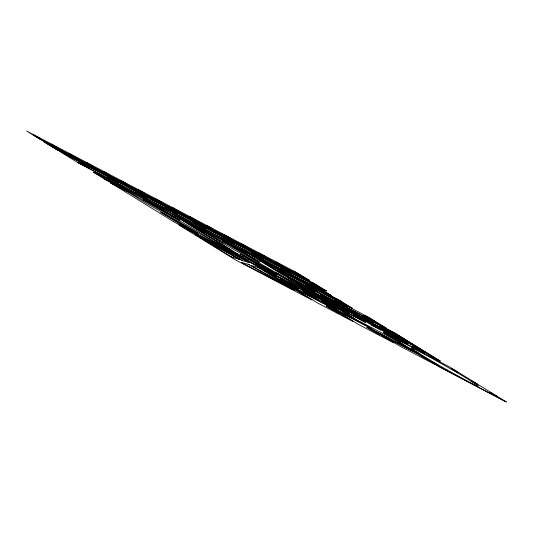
<?xml version="1.0" encoding="UTF-8"?>
<svg xmlns="http://www.w3.org/2000/svg" width="533" height="533" viewBox="0 0 533 533"><rect width="100%" height="100%" fill="white"/><g stroke="black" fill="none" stroke-linecap="round" stroke-linejoin="round"><path stroke-width="0.8" d="M38.236 138.214L309.36 280.345L38.236 138.214L26.677 131.025L297.774 273.196L309.34 280.385M43.713 141.651L55.325 148.76L326.403 290.971L55.299 148.8L43.713 141.651L314.836 283.776L326.403 290.971M77.532 162.452L331.1 295.369L77.532 162.452L60.589 151.945L314.13 284.902L331.073 295.415M93.601 172.319L167.735 211.248L230.936 250.237L167.762 211.208L93.601 172.319L104.535 179.121L127.807 191.32L196.337 230.456L213.44 241.063L230.962 250.197M104.535 179.121L127.827 191.28M127.587 191.687L110.338 182.699L127.56 191.733L144.623 202.254L213.853 241.815L236.779 253.788L247.605 260.47L236.779 253.788M179.874 220.356L143.53 199.569L161.226 208.796L179.874 220.356L143.557 199.529M161.226 208.796L143.53 199.569M160.926 212.314L197.796 233.401L179.814 223.967L160.946 212.274M183.912 220.742L172.972 213.94L247.132 252.829L310.333 291.817C267.619 269.212 227.198 242.368 183.932 220.702L207.197 232.908M110.364 182.659L173.445 221.575M179.041 225.026L255.227 264.981L311.832 299.952L235.646 260.004L179.041 225.026L255.227 264.981M189.735 224.28L206.931 233.354L224.013 243.841L293.223 283.443L316.156 295.415L326.982 302.091L252.795 263.242L189.735 224.28L206.957 233.314L224.013 243.841M197.337 235.619L239.803 259.511L196.231 235.026M198.722 235.872L248.678 262.216M222.901 241.196L240.596 250.417L259.251 261.983L222.927 241.149L240.57 250.457L259.251 261.983M232.161 257.226L239.803 259.511M240.316 253.895L259.191 265.594L277.193 274.981L240.316 253.895L259.211 265.554M352.306 308.261L254.201 256.813L242.948 249.87L341.1 301.238L352.306 308.261L254.248 256.733L242.995 249.79M247.105 252.875L172.945 213.98M243.694 263.682L292.477 289.179M198.702 235.912L246.239 260.79M259.598 260.117L369.122 317.495L386.059 328.002L276.587 270.537L259.624 260.077L276.56 270.577L386.059 328.002M259.824 268.372L260.377 268.752L259.511 268.192M261.197 268.126L295.862 286.354L318.454 300.292L283.769 282.104L261.197 268.126L295.882 286.314M275.681 272.123L292.83 282.643M289.252 285.501L324.484 303.923L352.746 321.412L317.535 302.951L289.279 285.461L324.484 303.923M296.861 282.137L302.544 285.701L287.593 277.333L332.752 305.196L365.411 322.318L354.032 315.296L361.134 318.974L354.312 314.763L313.624 292.47L302.571 285.661M294.822 290.112L260.397 268.712M303.217 284.982L314.21 291.824L303.217 284.982L336.07 302.211L381.155 330.02L371.794 325.17L381.128 330.06M301.891 289.519L336.603 307.661L359.195 321.599L336.576 307.708L301.891 289.519L324.484 303.457L359.195 321.599M307.388 288.186L314.21 291.824L307.388 288.186L314.19 292.437L354.878 314.73L371.794 325.17M313.604 292.51L354.312 314.763M314.19 292.437L354.898 314.69M314.65 293.43L348.349 312.318L327.215 301.238L314.65 293.43L342.972 308.947M325.863 298.447L320.3 294.962L341.433 306.042L354.185 313.964L325.863 298.447L354.185 313.964M330.114 306.928L365.338 325.35L393.601 342.839L358.396 324.377L330.134 306.888L365.338 325.35M332.752 305.196L365.431 322.278M341.1 301.238L242.948 249.87M341.433 306.042L320.28 295.002M424.461 353.286L413.082 346.263L424.441 353.326L391.782 336.203L346.643 308.301L355.891 313.151L372.627 323.518L413.341 345.77L420.164 349.981L413.055 346.303L420.164 349.981M355.891 313.151L346.623 308.341M362.247 315.989L395.073 333.258L440.158 361.074L395.1 333.218L362.247 315.989L373.267 322.791L366.391 319.24L373.22 323.451L413.928 345.697L430.817 356.177L440.178 361.028M373.68 324.437L386.265 332.206L407.399 343.285L386.245 332.246L373.653 324.477L407.399 343.285L402.002 339.954M379.303 326.009L413.242 344.931L400.463 337.049L379.303 326.009L384.893 329.454M376.458 331.759L411.989 350.341L395.04 339.881L359.535 321.259L376.458 331.759L411.962 350.381M383.414 332.326L450.218 367.304L506.323 401.975L439.572 366.911L383.414 332.326L439.572 366.911L506.323 401.975M382.061 335.164L417.566 353.779L382.061 335.164L398.99 345.657L434.515 364.239L417.566 353.779M400.463 337.049L413.215 344.978M413.315 345.81L420.144 350.021M413.908 345.744L424.854 352.44M269.398 272.909L269.964 273.029M271.85 274.342L275.541 276.287M275.481 276.347L271.284 273.795M286.874 283.276L285.515 282.697M292.297 284.782L293.596 285.428M298.507 288.42L295.962 286.747M303.63 291.771L307.268 293.776M312.018 295.102L309.933 294.123L311.052 294.856M321.266 301.112L322.012 301.372M344.345 313.124L349.888 316.402M350.554 316.762L348.002 315.09M241.969 262.669L248.218 264.261M33.899 135.209L35.418 135.848M35.391 135.888L40.388 138.807L39.429 138.427M55.998 146.841L51.108 144.137L52.081 144.849M54.366 147.888L51.888 146.328L53.527 147.075M56.018 146.802L57.697 147.888L56.738 147.501M57.544 149.653L58.503 150.04L56.025 148.48M68.844 153.377L68.417 153.218L70.076 154.343M74.873 158.687L69.223 155.369L75.686 159.14M69.197 155.409L69.623 155.576M74.56 156.842L75.006 156.962M85.706 162.332L88.138 163.511M86.966 164.824L86.533 164.444L88.145 165.23M86.506 164.484L86.932 164.65M90.677 165.297L92.316 166.043M104.655 172.159L103.136 171.519M103.116 171.433L109.631 175.117L107.153 173.565M106.294 175.117L103.842 173.525L106.247 174.744M103.815 173.565L104.754 173.991M110.304 177.296L105.434 174.351M125.302 183.452C130.052 185.844 119.758 179.708 120.784 180.827M120.425 180.507L124.529 182.972M121.124 182.639L122.763 183.385M127.614 186.37L126.061 185.257M140.112 191.12L137.654 189.521L139.273 190.314M144.123 193.166L143.284 192.886M154.943 198.642L157.375 199.822M161.432 202.24L160.593 201.967M172.252 207.717L172.699 207.843M173.178 209.982L174.018 210.255M173.052 209.869L173.478 210.035M178.868 211.428L178.422 211.301M179.541 213.6L178.675 212.907M191.24 217.884L189.561 216.798L190.008 216.918M190.488 219.056L192.793 220.129M190.361 218.95L190.787 219.116M196.177 220.502L194.538 219.756M196.85 222.681L196.517 222.321M211.075 228.357L206.871 225.872L207.83 226.259M212.674 230.949L207.697 227.984L210.102 229.21M207.67 228.024L208.61 228.45M225.819 235.699L224.3 235.06M231.449 240.743L225.006 237.065L225.972 237.778M225.086 237.125L225.466 237.398M243.921 245.207L241.489 244.027L243.967 245.586M242.742 246.306L242.315 246.139L244.767 247.738M260.437 253.855L258.798 253.108L259.791 253.775M261.283 256.346L259.724 255.234M259.604 255.26L260.564 255.64M261.203 254.328L265.387 256.853L262.982 255.633M266.087 258.991L265.754 258.625M282.577 265.82L276.107 262.183L278.586 263.742M277.033 264.315L282.583 267.619M282.723 265.894L282.277 265.767M282.597 265.914L281.044 264.801M283.396 268.066L283.063 267.706M295.095 272.35L293.416 271.257L293.863 271.384M299.586 274.848L300.032 274.968M78.704 162.065L80.316 162.745M118.639 183.445L108.326 177.702M147.468 198.562L145.855 197.883M147.268 198.569L146.702 197.996M176.09 213.686L165.903 207.697M194.778 223.094L194.005 222.528L195.618 223.214M198.189 225.099L205.118 228.797M251.862 252.942L255.74 254.787M262.769 259.031L262.029 258.791M280.485 267.879L283.236 269.172M291.398 274.155L290.825 273.582M273.676 266.453L267.153 262.802M284.302 271.83L290.958 275.514L288.406 274.315M318.874 289.959L325.476 293.723L319.334 290.185M277.54 270.058L281.824 272.196M285.788 274.988L288.719 276.38L288.04 275.861M310.399 287.72L306.415 285.148L310.679 287.327M306.395 285.188L316.009 290.492M317.575 291.511L316.735 291.218M317.322 291.491L316.895 290.991M364.099 315.449L367.03 316.842M373.74 320.713L375.279 321.772L370.995 319.633M393.461 338.262L395.299 339.121M399.13 341.613L400.243 342.079L398.677 341.053M417.605 353.073L419.444 353.932L419.065 353.632M419.418 353.972L418.898 353.752M432.756 362.573L431.87 361.954L432.416 362.134M451.571 368.836L451.371 368.543M451.191 368.536L451.737 368.716M438.646 365.778L438.099 365.598M457.974 372.36L457.427 372.181M470.392 380.382L471.512 380.855M489.6 392.228L494.791 395.06M496.203 396.046L495.49 395.433M285.748 282.07L284.795 281.231M325.51 302.584L332.858 307.075M335.883 308.594L332.832 307.115M335.57 308.534L335.384 308.181M257.532 267.12L251.183 265.527L293.816 289.512M195.831 234.833L196.484 235.1M338.648 313.091L339.115 313.144M367.517 327.402L367.084 327.229L369.549 328.968M367.057 327.269L369.569 328.448M379.509 334.517L379.969 334.644M281.297 280.025L280.551 279.758L281.111 280.151M280.831 279.845L283.156 281.377M298.533 288.38L297.214 287.78M315.509 297.374L316.222 297.661M326.236 304.043L327.555 304.649L327.022 304.236M337.929 309.133L339.248 309.733M242.308 260.557L249.191 262.522M40.288 138.793L37.963 137.627M57.597 147.868L56.058 147.141M51.994 146.348L54.319 147.514M74.906 156.949L70.896 154.77M92.216 166.023L85.853 162.398M75.713 159.101L74.174 158.368M109.505 175.144L107.2 173.938M86.992 164.784L93.022 168.175M109.472 176.883L110.331 177.249M121.551 182.806L121.151 182.599L122.117 183.312M85.733 166.309L89.817 168.328L89.051 167.768M127.294 186.224L127.64 186.33M138.88 191.84L138.46 191.673L140.119 192.806M161.452 202.333L159.92 201.607M144.603 195.305L144.949 195.404L143.37 194.338M189.661 216.818L195.158 219.876M159.927 203.32L162.338 204.545M195.751 220.342L196.071 220.489L195.185 219.836M206.971 225.892L208.51 226.618M179.648 213.62L178.029 212.834M165.357 207.45L165.923 207.65M196.877 222.641L196.017 222.274M175.55 213.44L176.117 213.646M230.769 238.697L224.666 235.246M194.185 222.561L194.725 222.807M213.327 231.349L214.186 231.715M258.898 253.122L261.23 254.288M204.945 228.764L203.533 228.077M231.495 240.789L229.956 240.063M223.007 237.678L233.154 243.388M276.207 262.203L279.365 263.882M248.458 249.764L248.804 249.87L247.225 248.804M233.767 243.881L232.335 243.235M293.516 271.277L294.376 271.643M265.254 258.578L266.194 259.005M277.013 264.355L277.873 264.721M283.503 268.086L282.563 267.659M294.669 273.536L294.223 273.416L294.682 273.749M281.224 268.119L280.684 268.059M290.851 273.909L291.371 274.009M311.552 282.45L318.041 286.181M257.512 267.16L259.491 268.232M284.822 271.943L284.356 271.75L284.715 272.143M290.438 275.401L290.911 275.594L285.315 272.296M342.712 302.611L336.25 299.113M336.083 300.612L335.27 300.279L336.783 301.378M344.678 305.882L346.203 306.582M364.938 315.743L364.126 315.409L364.779 315.969M400.09 342.039L397.578 340.767M413.215 350.288L412.662 350.108L413.048 350.408M412.815 350.154L417.852 352.939M438.492 365.731L436.813 364.918M493.711 394.733L496.276 396.006M284.775 281.277L291.598 285.008M248.045 264.235L249.244 264.788M294.882 287.14L293.29 286.394M294.223 286.881L295.169 287.24L293.903 286.341M327.509 306.388L326.196 305.842L327.489 306.801M326.636 306.015L331.819 308.727M336.603 312.045L338.675 313.044M378.663 334.098L379.529 334.471M257.632 267.22L258.019 267.419M274.815 275.981L275.261 276.201M298.287 288.28L292.244 284.842L294.329 285.828M310.213 294.203L310.659 294.423M315.976 297.554L314.903 297.054M286.148 282.976L286.847 283.323L281.271 280.065M303.857 291.917L305.636 292.857M309.613 295.269L303.757 291.971M321.546 301.198L323.351 302.091M327.309 304.543L323.897 302.684M344.571 313.271L346.377 314.17M349.861 316.442L350.328 316.622M246.213 260.83L246.766 261.117M244.054 263.875L242.908 263.182M248.365 264.388L248.978 264.701M233.361 257.812L232.861 257.552M34.199 135.269L34.718 135.529M51.508 144.343L52.027 144.603M68.817 153.424L70.036 154.004M103.435 171.573L105.447 172.592M155.363 198.809L155.883 199.069M172.672 207.883L173.891 208.463M58.077 149.873L56.072 148.86M173.958 208.763L178.762 211.408L177.183 210.342M92.702 168.028L90.717 166.969M110.011 177.109L108.792 176.523M211.848 228.837L213.38 229.563L212.494 228.91M144.037 194.798L138.433 191.72L140.912 193.272M212.52 229.197L213.36 229.47M126.781 185.964L127.32 186.184M144.63 195.258L143.41 194.678M161.939 204.339L158.248 202.313M264.988 256.646L261.297 254.621M109.145 177.862L107.533 177.183L109.192 178.308M281.084 265.148L282.297 265.727M108.252 177.462L116.96 182.366M299.606 274.801L297.601 273.789M88.231 167.609L89.098 168.048M137.967 192.979L136.381 192.253L138.014 193.419M213.866 231.569L211.854 230.556M242.715 246.346L248.425 249.591M117.027 182.766L118.619 183.492L116.98 182.319M260.024 255.42L262.029 256.44M248.485 249.724L242.775 246.479M277.333 264.501L278.552 265.081M265.794 258.798L264.575 258.219M294.642 273.576L299.133 276.074M174.684 213L175.577 213.4M311.952 282.657L316.442 285.148M223.554 237.925L231.102 242.129M299.872 276.734L300.732 277.1L299.839 276.447M317.721 286.034L315.736 284.975M252.376 253.042L259.931 257.246M233.227 243.634L223.061 237.785M289.985 273.462L290.878 273.869M310.992 284.082L320.22 289.079M242.648 260.67L241.556 260.157M267.493 262.962L273.529 266.44M279.292 270.817L277.693 270.211M336.996 301.078L335.404 300.472M314.643 290.119L316.755 291.178M345.611 306.308L342.139 304.503M374.466 321.439L365.665 316.469M394.573 338.735L393.487 338.222L395.826 339.768M451.718 368.756L453.03 369.396M457.447 372.134L452.104 369.116M292.311 289.179L291.784 288.753M476.062 383.733L477.175 384.206L473.038 381.741M495.857 395.832L494.564 395.153M328.248 304.003L325.27 302.631M294.363 289.865L294.849 290.072M368.343 327.862L371.035 329.241M337.829 312.631L328.714 307.494M378.683 334.058L374.353 331.759M173.425 221.615L247.605 260.47M269.945 273.076L270.571 273.356M338.555 309.406L332.978 306.155L336.649 308.141M345.644 313.77L344.325 313.164L345.431 313.884M308.54 294.769L309.86 295.369L308.774 294.616M241.975 260.331L241.123 259.924M294.356 271.683L295.055 272.003M281.784 265.467L280.291 264.708M246.466 246.992L248.105 247.738L247.645 247.399M190.501 217.224L192.819 218.497M173.192 208.143L174.684 208.903M195.238 220.076L193.746 219.323M177.929 211.001L175.61 209.729M313.171 283.236L311.652 282.597M143.31 192.846L141.818 192.093M86.646 162.758L89.817 164.524M299.193 276.374L299.892 276.694M243.228 246.606L243.907 246.966M225.919 237.531L226.598 237.891M247.965 249.464L246.499 248.664M230.656 240.383L227.484 238.617M173.991 210.295L175.484 211.055M161.346 203.873L155.769 200.754L157.428 201.88M157.362 201.581L155.889 200.861M195.338 221.915L196.037 222.228M139.373 192.146L142.551 193.912M178.728 213.153L173.538 210.169M317.581 287.48L309.513 283.176M310.899 283.716L312.038 284.329M144.11 194.998L140.939 193.232M282.07 268.599L289.912 273.063M126.801 185.924L121.271 182.706M70.136 155.836L72.455 157.108M318.834 288.54L314.93 286.394M288.846 272.856L290.005 273.422M195.598 223.254L196.757 223.82M260.017 257.739L262.569 258.851M174.704 212.96L165.21 207.37M80.296 162.785L81.456 163.351M144.716 197.277L145.882 197.843M249.217 264.828L292.131 289.013M294.636 289.959L294.089 289.719M289.952 275.048L284.449 271.843M365.831 316.256L368.39 317.595M336.976 301.125L338.175 301.711M315.842 290.705L313.284 289.372M471.485 380.895L473.057 381.701M470.419 380.342L476.082 383.693M490.686 392.741L492.239 393.587M327.055 303.417L335.79 308.527M286.341 282.064L290.232 284.222M293.31 286.354L286.807 282.663M377.484 333.431L367.084 327.309M196.75 235.24L197.357 235.573M241.143 259.884L198.729 236.006M335.044 307.175L333.138 306.335M314.923 297.014L311.778 295.235M349.282 316.082L346.13 314.297M270.551 273.396L271.304 273.749M322.598 301.738L325.743 303.517M274.209 275.661L272.676 274.815M281.877 280.385L285.028 282.164M284.789 282.297L285.541 282.657M243.834 263.708L243.228 263.369M295.029 272.05L299.013 274.335M298.413 274.182L295.915 272.776M243.101 244.814L247.618 247.439M246.486 246.952L243.195 245.073M225.792 235.739L226.612 236.132M295.835 274.202L297.481 275.115M229.177 237.871L226.678 236.465M299.22 276.334L294.363 273.482M208.483 226.658L210.981 228.064M278.526 265.121L279.339 265.514M281.91 267.253L277.926 264.968M211.055 228.404L211.868 228.797M261.217 256.047L264.515 257.919M264.601 258.179L262.103 256.773M156.555 199.429L161.532 202.393M159.94 201.561L157.442 200.155M139.246 190.354L143.763 192.979M209.289 228.81L212.58 230.689M142.631 192.486L138.647 190.194M287.514 272.123L288.866 272.816M121.937 181.273L124.436 182.679M124.509 183.012L125.322 183.412M190.847 219.243L195.364 221.868M174.671 210.662L177.169 212.067M260.044 257.699L254.501 254.547M231.215 242.582L225.672 239.43M70.01 154.044L70.829 154.437M196.737 223.86L204.892 228.657M73.394 156.176L71.755 155.263M122.743 183.425L123.556 183.818M52.7 144.969L55.199 146.368M126.128 185.564L124.482 184.645M202.387 227.464L199.628 225.925M55.272 146.708L56.085 147.101M38.776 138.02L36.277 136.615M106.32 175.077L108.819 176.483M88.125 165.27L92.635 167.895M140.439 194.318L136.561 192.48M139.086 193.626L144.63 196.784M143.384 196.544L144.736 197.237M56.891 149.253L52.907 146.961M110.258 178.508L113.023 180.047M81.436 163.391L82.788 164.084M87.086 167.002L79.497 162.585M232.541 257.379L231.029 256.526M338.149 301.751L343.732 304.936M343.519 305.209L339.274 302.811M280.445 271.49L284.689 273.889M284.429 274.235L285.815 274.948M453.003 369.436L453.856 369.855M456.161 371.454L454.449 370.502M475.363 383.307L473.657 382.348M395.273 339.161L399.837 341.826M398.431 341.18L394.373 338.841M414.474 351.007L416.186 351.967M416.779 352.613L417.632 353.026M434.535 363.273L431.89 361.914M433.682 362.86L438.546 365.731M433.456 362.946L436.833 364.878M371.015 329.287L377.457 332.992M330.154 307.861L335.13 310.692M239.683 259.085L240.196 259.364M346.35 314.21L347.982 315.13M311.998 295.142L314.417 296.528M313.391 296.168L314.197 296.615M294.303 285.868L295.935 286.787M296.501 287.34L294.083 285.954M324.717 303.157L325.523 303.603M307.834 294.329L304.156 292.184M284.809 282.257L283.176 281.331M247.132 261.317L247.539 261.55M295.822 272.483L296.674 272.963M280.311 264.668L276.134 262.143M313.937 283.709L314.79 284.189M244.847 246.033L245.693 246.513M279.319 265.554L281.024 266.527M226.585 236.172L230.309 238.364M313.371 285.062L314.803 285.868M262.956 257.266L263.808 257.745M209.276 227.098L210.129 227.578M244.7 247.405L246.406 248.371M368.363 317.635L374.579 321.299M193.765 219.283L190.574 217.424M287.534 272.083L280.711 268.019M227.391 238.324L231.115 240.516M174.657 208.943L176.363 209.909M158.301 200.648L159.147 201.128M192.773 220.169L195.964 222.028M194.572 221.435L192.866 220.462M140.039 190.787L141.745 191.76M177.262 212.361L174.757 210.921M313.311 289.326L307.095 285.661M158.154 202.014L159.001 202.493M198.069 224.593L199.502 225.399M105.421 172.632L107.126 173.605M284.455 274.195L278.239 270.531M89.91 164.817L86.719 162.965M123.536 183.865L126.035 185.304M70.802 154.477L73.307 155.916M107.173 175.57L108.026 176.05M55.292 146.668L51.235 144.25M88.918 165.71L89.764 166.189M143.41 196.504L137.148 192.819M36.184 136.321L40.368 138.853M113.149 180.58L114.582 181.387M54.299 147.554L56.005 148.52M82.768 164.124L89.791 168.375M453.836 369.895L457.867 372.314M493.738 394.693L490 392.488M412.689 350.068L416.799 352.573M436.007 364.419L434.255 363.419M329.554 304.783L333.558 307.101M331.526 306.335L327.522 304.017M372.654 330.2L374.346 331.166M331.819 309.327L333.518 310.293M451.571 369.449L442.876 364.412A38.529 1.346 29.7 0 0 411.503 347.982A38.529 1.346 29.7 0 0 438.193 364.805L446.887 369.842M336.41 308.241L334.104 306.888M312.804 295.595L313.624 296.068M324.131 302.584L324.957 303.057M272.083 274.242L274.395 275.594M314.03 284.002L314.883 284.495M262.056 254.807L263.708 255.767M296.721 274.928L297.574 275.421M244.747 245.733L245.6 246.219M285.974 270.751L287.414 271.577M284.669 270.451L286.101 271.277M210.229 227.877L208.576 226.918M192.06 218.31L192.919 218.803M210.928 229.73L211.788 230.216M211.028 230.036L209.376 229.07M158.201 200.341L159.853 201.307M122.823 182.006L123.683 182.493M105.514 172.925L106.373 173.418M170.673 210.282L172.112 211.108M169.361 209.982L170.8 210.808M124.382 184.345L125.242 184.831M141.851 195.165L143.284 195.991M107.073 175.264L108.725 176.223M141.971 195.698L139.193 194.079M89.864 166.496L87.525 165.117M71.702 156.922L72.555 157.415M84.201 164.93L88.132 167.249M82.888 164.637L84.321 165.463M369.815 318.454L371.254 319.28M369.569 318.774L366.797 317.155M287.593 273.749L285.275 272.383M454.716 370.395L455.582 370.895M473.917 382.241L474.783 382.741M492.858 394.193L491.186 393.221M396.985 340.121L397.851 340.62M415.927 352.073L414.254 351.1M371.041 329.8L372.68 330.753M336.676 308.101L337.436 308.6M323.871 302.724L321.286 301.072M307.288 293.736L308.754 294.656M271.823 274.382L269.805 273.116M247.978 261.743L248.951 262.383M242.881 263.229L241.935 262.576M230.662 256.313L231.002 256.573M295.122 272.303L295.895 272.816M298.353 275.561L300.352 276.827M316.262 286.647L318.734 288.18M261.277 254.661L259.811 253.735M281.044 266.487L282.51 267.413M263.735 257.406L265.201 258.338M261.303 256.306L262.076 256.813M228.317 237.105L229.803 237.984M211.008 228.024L213 229.283M227.458 238.657L225.999 237.731M193.699 218.95L194.492 219.416M255.813 255.374L253.342 253.848M176.39 209.869L177.849 210.795M174.731 209.276L172.399 207.79M194.498 221.102L196.957 222.701M157.422 200.201L155.09 198.709M177.189 212.021L179.521 213.513M200.961 226.185L205.092 228.837M198.163 225.146L195.691 223.613M159.88 202.946L160.68 203.413M157.448 201.84L158.221 202.353M122.81 183.725L123.603 184.198M89.844 164.484L92.176 165.976M72.535 155.409L73.994 156.336M70.096 154.303L70.876 154.817M114.482 180.834L115.828 181.626M110.344 179.001L111.69 179.794M52.767 145.269L53.567 145.736M73.334 157.561L74.134 158.028M33.925 135.169L36.257 136.661M342.419 304.11L344.864 305.622M453.556 370.042L451.291 368.583M339.248 302.851L336.809 301.338M472.758 381.888L470.779 380.682M313.571 288.979L317.395 291.398M284.715 273.849L288.54 276.267M254.747 256.426L249.784 253.621L256.393 257.386L255.467 256.753M417.079 352.426L418.532 353.352M251.383 254.667L256.346 257.472L249.737 253.701L250.663 254.341M281.544 272.59L277.72 270.171M436.28 364.272L437.08 364.745M291.624 284.968L292.844 285.748M376.012 332.079L379.509 334.284M335.157 310.652L338.648 312.858M330.16 308.414L327.509 306.755M337.462 308.56L338.695 309.367M348.769 315.589L350.408 316.609M314.437 296.488L315.669 297.287M325.77 303.477L327.002 304.283M311.752 295.275L310.519 294.469M323.085 302.264L321.446 301.252M296.721 287.247L297.421 287.667M271.037 273.922L269.245 272.729M242.582 263.049L242.109 262.762M316.462 285.108L317.128 285.568M295.209 274.082L295.902 274.502M312.125 284.822L310.099 283.523M281.844 266.953L283.376 267.972M288.779 272.323L290.805 273.622M282.144 269.005L283.303 269.705M225.859 236.039L224.326 235.02M259.951 257.206L262.542 258.891M212.607 230.649L213.273 231.102M192.047 220.036L190.508 219.016M196.824 224.353L194.798 223.054M142.564 192.186L144.223 193.312M173.452 211.901L176.07 213.54M167.995 209.236L165.95 207.977M144.65 196.737L147.241 198.423M90.637 164.957L91.856 165.703M104.834 174.191L105.521 174.611M91.443 167.109L92.129 167.522M56.798 148.993L58.357 149.973M81.522 163.891L78.931 162.205M35.458 136.188L34.239 135.442M199.022 236.186L199.409 236.419M307.268 284.022L301.591 280.891L308.194 284.662L301.638 280.811L308.241 284.575L307.827 284.269M286.048 274.628L287.18 275.321M456.408 371.328L457.081 371.741M475.583 383.214L476.262 383.627M494.811 395.02L495.97 395.792M433.436 362.986L432.27 362.213M230.303 256.153L195.818 234.793M292.87 285.708L295.149 287.28M286.787 282.71L285.008 281.544M336.623 311.525L337.822 312.265M338.155 308.973L339.075 309.613M315.136 296.901L316.049 297.541M293.39 285.541L292.444 284.942M317.148 285.528L317.661 285.901M299.04 274.295L299.886 274.901M294.429 271.89L293.443 271.217M311.992 282.83L312.518 283.163M318.761 288.14L320.393 289.306M264.395 256.186L265.267 256.746M265.221 258.292L266.067 258.898M260.084 255.554L260.617 255.887M261.11 257.905L262.003 258.465M252.449 253.288L253.322 253.888M232.281 242.788L233.721 243.774M213.293 231.062L213.806 231.435M172.712 208.057L173.245 208.39M160.566 201.681L161.099 202.014M155.403 198.982L155.936 199.315M161.366 203.833L162.212 204.432M126.727 185.717L127.594 186.284M103.495 171.706L104.028 172.039M109.418 176.643L110.284 177.203M74.02 156.296L74.867 156.895M70.216 156.036L69.343 155.476M336.616 299.246L342.759 302.791M365.638 316.509L364.279 315.563M344.891 305.582L345.724 306.169M490.487 392.848L489.7 392.275M418.558 353.312L419.344 353.885M325.73 302.897L326.489 303.384M378.683 333.691L379.949 334.611M309.307 295.002L309.693 295.255M286.288 282.93L286.667 283.183M277.053 264.401L277.393 264.635M207.357 226.172L206.897 225.832M207.817 228.091L208.156 228.324M195.718 220.169L196.151 220.549M178.408 211.088L178.841 211.468M137.781 189.635L138.114 189.861M126.474 183.858L126.941 184.198M109.145 174.824L109.485 175.051M92.662 167.855L93.095 168.235M68.544 153.324L68.877 153.551M57.218 147.588L57.677 147.927M52.374 146.628L51.914 146.289M309.533 283.136L310.079 283.563M251.882 252.902L252.429 253.328M117.853 182.926L118.419 183.305M319.014 289.972L325.523 293.643L318.967 290.052M345.744 306.129L346.25 306.528M476.769 383.947L477.148 384.246M457.594 372.061L457.947 372.4M438.266 365.478L438.626 365.818M338.675 312.818L339.088 313.184M451.591 369.409A38.529 1.346 29.7 0 1 478.281 386.232A38.529 1.346 29.7 0 1 446.907 369.802"/></g></svg>
